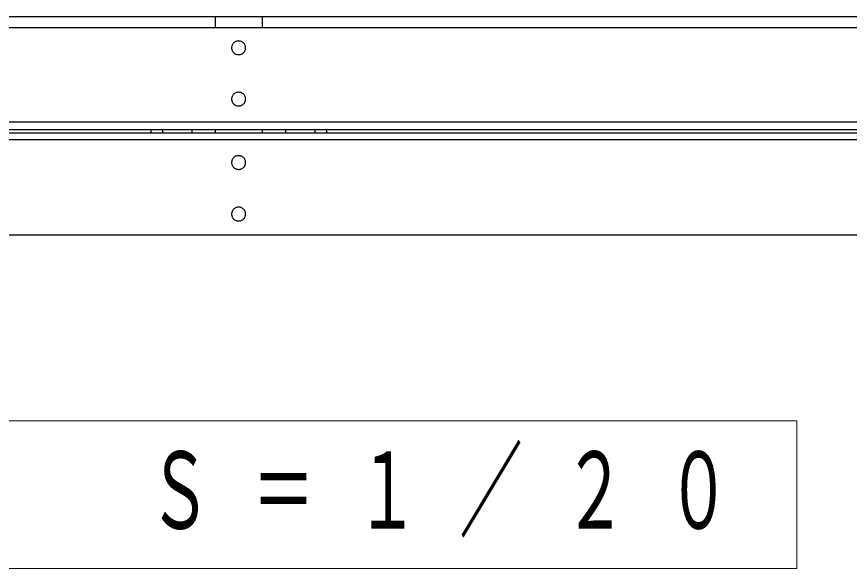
# Model space of a CAD drawing. Units: millimetres on the paper, scale 1:20. Extents: x -365 to 10, y -38 to 257.
# Drawn here: x -264.07 to -228.54, y 164.75 to 188.3 of the extents above; entities that cross this region are included whole.
import ezdxf

# ---------------------------------------------------------------- set-up
doc = ezdxf.new("R2010")
doc.units = ezdxf.units.MM
doc.layers.add('LY_1', color=4, linetype='Continuous', lineweight=25)
doc.styles.add('ＭＳ ゴシック', font='')
doc.styles.get('ＭＳ ゴシック').set_extended_font_data('MS Gothic')

msp = doc.modelspace()

# ---------------------------------------------------------------- linework, layer by layer
at = {"layer": 'LY_1'}
for p, q in [((-299.346, 188.296), (-209.846, 188.296)), ((-255.596, 188.296), (-255.596, 187.835)), ((-253.596, 188.296), (-253.596, 187.835)), ((-299.346, 187.835), (-209.846, 187.835)), ((-299.346, 183.486), (-209.846, 183.486)), ((-299.346, 183.331), (-209.846, 183.331)), ((-258.346, 183.486), (-258.346, 183.331)), ((-257.846, 183.486), (-257.846, 183.331)), ((-256.596, 183.486), (-256.596, 183.331)), ((-255.596, 183.486), (-255.596, 183.331)), ((-253.596, 183.486), (-253.596, 183.331)), ((-252.596, 183.486), (-252.596, 183.331)), ((-251.346, 183.486), (-251.346, 183.331)), ((-250.846, 183.486), (-250.846, 183.331)), ((-299.346, 178.983), (-209.846, 178.983))]:
    msp.add_line(p, q, dxfattribs=at)
at = {"layer": 'LY_1', "color": 7}
for p, q in [((-299.096, 183.805), (-210.096, 183.805)), ((-299.096, 183.047), (-210.096, 183.047))]:
    msp.add_line(p, q, dxfattribs=at)
at = {"layer": 'LY_1', "color": 7, "lineweight": 13}
for p, q in [((-230.782, 171.047), (-277.282, 171.047)), ((-230.782, 164.747), (-230.782, 171.047)), ((-277.282, 164.747), (-230.782, 164.747))]:
    msp.add_line(p, q, dxfattribs=at)
at = {"layer": 'LY_1'}
for points in [[(-254.296, 186.966), (-254.297, 186.991), (-254.3, 187.016), (-254.306, 187.041), (-254.314, 187.065), (-254.324, 187.089), (-254.336, 187.111), (-254.35, 187.133), (-254.366, 187.153), (-254.384, 187.172), (-254.403, 187.189), (-254.424, 187.205), (-254.446, 187.218), (-254.469, 187.23), (-254.493, 187.24), (-254.518, 187.247), (-254.544, 187.253), (-254.57, 187.256), (-254.596, 187.257), (-254.622, 187.256), (-254.648, 187.253), (-254.674, 187.247), (-254.699, 187.24), (-254.723, 187.23), (-254.746, 187.218), (-254.768, 187.205), (-254.789, 187.189), (-254.808, 187.172), (-254.826, 187.153), (-254.842, 187.133), (-254.856, 187.111), (-254.868, 187.089), (-254.878, 187.065), (-254.886, 187.041), (-254.891, 187.016), (-254.895, 186.991), (-254.896, 186.966), (-254.895, 186.94), (-254.891, 186.915), (-254.886, 186.89), (-254.878, 186.866), (-254.868, 186.842), (-254.856, 186.82), (-254.842, 186.798), (-254.826, 186.778), (-254.808, 186.759), (-254.789, 186.742), (-254.768, 186.727), (-254.746, 186.713), (-254.723, 186.701), (-254.699, 186.691), (-254.674, 186.684), (-254.648, 186.678), (-254.622, 186.675), (-254.596, 186.674), (-254.57, 186.675), (-254.544, 186.678), (-254.518, 186.684), (-254.493, 186.691), (-254.469, 186.701), (-254.446, 186.713), (-254.424, 186.727), (-254.403, 186.742), (-254.384, 186.759), (-254.366, 186.778), (-254.35, 186.798), (-254.336, 186.82), (-254.324, 186.842), (-254.314, 186.866), (-254.306, 186.89), (-254.3, 186.915), (-254.297, 186.94)], [(-254.296, 184.777), (-254.297, 184.803), (-254.3, 184.828), (-254.306, 184.853), (-254.314, 184.877), (-254.324, 184.901), (-254.336, 184.923), (-254.35, 184.945), (-254.366, 184.965), (-254.384, 184.984), (-254.403, 185.001), (-254.424, 185.016), (-254.446, 185.03), (-254.469, 185.042), (-254.493, 185.052), (-254.518, 185.059), (-254.544, 185.065), (-254.57, 185.068), (-254.596, 185.069), (-254.622, 185.068), (-254.648, 185.065), (-254.674, 185.059), (-254.699, 185.052), (-254.723, 185.042), (-254.746, 185.03), (-254.768, 185.016), (-254.789, 185.001), (-254.808, 184.984), (-254.826, 184.965), (-254.842, 184.945), (-254.856, 184.923), (-254.868, 184.901), (-254.878, 184.877), (-254.886, 184.853), (-254.891, 184.828), (-254.895, 184.803), (-254.896, 184.777), (-254.895, 184.752), (-254.891, 184.727), (-254.886, 184.702), (-254.878, 184.678), (-254.868, 184.654), (-254.856, 184.632), (-254.842, 184.61), (-254.826, 184.59), (-254.808, 184.571), (-254.789, 184.554), (-254.768, 184.538), (-254.746, 184.525), (-254.723, 184.513), (-254.699, 184.503), (-254.674, 184.496), (-254.648, 184.49), (-254.622, 184.487), (-254.596, 184.486), (-254.57, 184.487), (-254.544, 184.49), (-254.518, 184.496), (-254.493, 184.503), (-254.469, 184.513), (-254.446, 184.525), (-254.424, 184.538), (-254.403, 184.554), (-254.384, 184.571), (-254.366, 184.59), (-254.35, 184.61), (-254.336, 184.632), (-254.324, 184.654), (-254.314, 184.678), (-254.306, 184.702), (-254.3, 184.727), (-254.297, 184.752)], [(-254.296, 182.069), (-254.297, 182.095), (-254.3, 182.12), (-254.306, 182.145), (-254.314, 182.169), (-254.324, 182.193), (-254.336, 182.216), (-254.35, 182.237), (-254.366, 182.258), (-254.384, 182.276), (-254.403, 182.294), (-254.424, 182.309), (-254.446, 182.323), (-254.469, 182.335), (-254.493, 182.345), (-254.518, 182.352), (-254.544, 182.358), (-254.57, 182.361), (-254.596, 182.362), (-254.622, 182.361), (-254.648, 182.358), (-254.674, 182.352), (-254.699, 182.345), (-254.723, 182.335), (-254.746, 182.323), (-254.768, 182.309), (-254.789, 182.294), (-254.808, 182.276), (-254.826, 182.258), (-254.842, 182.237), (-254.856, 182.216), (-254.868, 182.193), (-254.878, 182.169), (-254.886, 182.145), (-254.891, 182.12), (-254.895, 182.095), (-254.896, 182.069), (-254.895, 182.043), (-254.891, 182.018), (-254.886, 181.993), (-254.878, 181.969), (-254.868, 181.945), (-254.856, 181.922), (-254.842, 181.901), (-254.826, 181.88), (-254.808, 181.861), (-254.789, 181.844), (-254.768, 181.829), (-254.746, 181.815), (-254.723, 181.803), (-254.699, 181.793), (-254.674, 181.786), (-254.648, 181.78), (-254.622, 181.777), (-254.596, 181.776), (-254.57, 181.777), (-254.544, 181.78), (-254.518, 181.786), (-254.493, 181.793), (-254.469, 181.803), (-254.446, 181.815), (-254.424, 181.829), (-254.403, 181.844), (-254.384, 181.861), (-254.366, 181.88), (-254.35, 181.901), (-254.336, 181.922), (-254.324, 181.945), (-254.314, 181.969), (-254.306, 181.993), (-254.3, 182.018), (-254.297, 182.043)], [(-254.296, 179.868), (-254.297, 179.894), (-254.3, 179.919), (-254.306, 179.944), (-254.314, 179.968), (-254.324, 179.992), (-254.336, 180.015), (-254.35, 180.036), (-254.366, 180.057), (-254.384, 180.076), (-254.403, 180.093), (-254.424, 180.109), (-254.446, 180.122), (-254.469, 180.134), (-254.493, 180.144), (-254.518, 180.152), (-254.544, 180.157), (-254.57, 180.16), (-254.596, 180.162), (-254.622, 180.16), (-254.648, 180.157), (-254.674, 180.152), (-254.699, 180.144), (-254.723, 180.134), (-254.746, 180.122), (-254.768, 180.109), (-254.789, 180.093), (-254.808, 180.076), (-254.826, 180.057), (-254.842, 180.036), (-254.856, 180.015), (-254.868, 179.992), (-254.878, 179.968), (-254.886, 179.944), (-254.891, 179.919), (-254.895, 179.894), (-254.896, 179.868), (-254.895, 179.843), (-254.891, 179.817), (-254.886, 179.792), (-254.878, 179.768), (-254.868, 179.744), (-254.856, 179.721), (-254.842, 179.7), (-254.826, 179.68), (-254.808, 179.661), (-254.789, 179.643), (-254.768, 179.628), (-254.746, 179.614), (-254.723, 179.602), (-254.699, 179.592), (-254.674, 179.585), (-254.648, 179.579), (-254.622, 179.576), (-254.596, 179.575), (-254.57, 179.576), (-254.544, 179.579), (-254.518, 179.585), (-254.493, 179.592), (-254.469, 179.602), (-254.446, 179.614), (-254.424, 179.628), (-254.403, 179.643), (-254.384, 179.661), (-254.366, 179.68), (-254.35, 179.7), (-254.336, 179.721), (-254.324, 179.744), (-254.314, 179.768), (-254.306, 179.792), (-254.3, 179.817), (-254.297, 179.843)]]:
    msp.add_lwpolyline(points, close=True, dxfattribs=at)

# ---------------------------------------------------------------- texts
at = {"layer": 'LY_1', "color": 7, "insert": (-254.032, 167.897), "char_height": 3.299, "attachment_point": 5, "style": 'ＭＳ ゴシック'}
msp.add_mtext('\\T1.64;\\W0.6;平面図\u3000Ｓ＝１／２０', dxfattribs=at)

doc.saveas('drawing.dxf')
